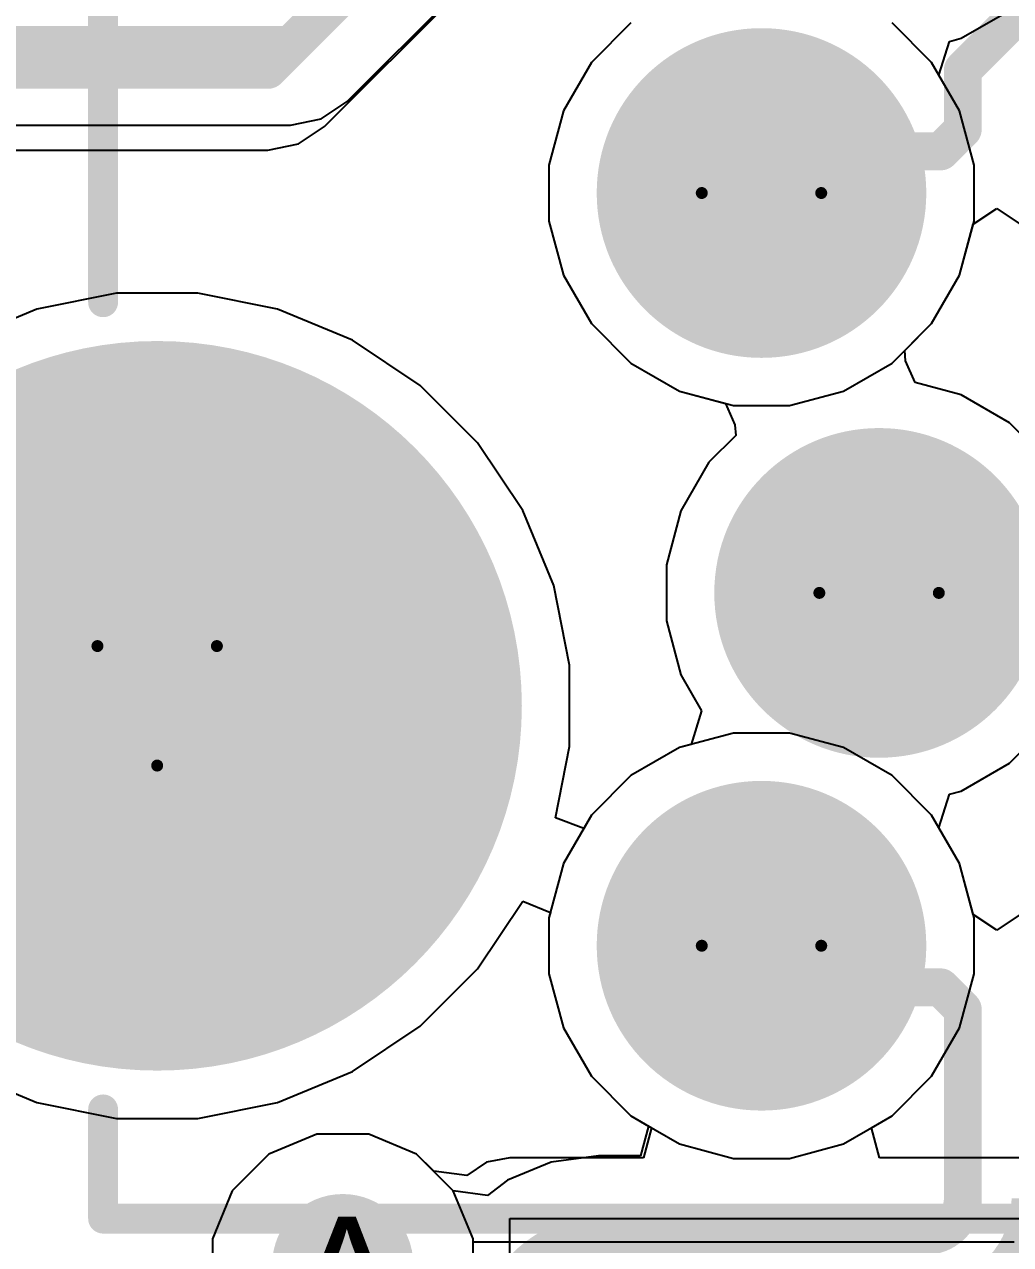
# Model space of a CAD drawing. Header units: inches. Extents: x 0 to 5271, y 0 to 5417.
# Drawn here: x 68.59 to 72.79, y 92.99 to 98.18 of the extents above; entities that cross this region are included whole.
import ezdxf

# ---------------------------------------------------------------- set-up
doc = ezdxf.new("R2010")
doc.units = ezdxf.units.IN
for name, color, linetype in [('Bottom Layer', 5, 'Continuous'), ('Bottom Solder', 6, 'Continuous'), ('Drill Drawing', 1, 'Continuous'), ('L2_GND1', 16, 'Continuous'), ('L3_SIG1', 76, 'Continuous'), ('L4_PWR', 90, 'Continuous'), ('L5_GND2', 156, 'Continuous'), ('L6_SIG2', 130, 'Continuous'), ('L7_GND3', 216, 'Continuous'), ('Multi-Layer', 9, 'Continuous'), ('Pad Holes', 156, 'Continuous'), ('Top Layer', 1, 'Continuous'), ('Top Overlay', 2, 'Continuous'), ('Top Solder', 216, 'Continuous'), ('Via Holes', 16, 'Continuous')]:
    doc.layers.add(name, color=color, linetype=linetype)
doc.styles.add('Arial', font='', dxfattribs={"height": 0.2})
doc.styles.add('Arial_Bold', font='', dxfattribs={"height": 0.2})
doc.styles.get('Arial').set_extended_font_data('Arial')
doc.styles.get('Arial_Bold').set_extended_font_data('Arial', bold=True)

# ---------------------------------------------------------------- blocks, each defined once
blk = doc.blocks.new('UEA1112C_8HS6_4F_528')
at = {"layer": 'Bottom Layer'}
h = blk.add_hatch(color=5, dxfattribs=at)
edge = h.paths.add_edge_path()
edge.add_arc((4, 3.35), 0.65, 0, 360)
h = blk.add_hatch(color=5, dxfattribs=at)
edge = h.paths.add_edge_path()
edge.add_arc((6.57, 2.33), 1.5, 0, 360)
h = blk.add_hatch(color=5, dxfattribs=at)
edge = h.paths.add_edge_path()
edge.add_arc((3.5, 1.85), 0.65, 0, 360)
h = blk.add_hatch(color=5, dxfattribs=at)
edge = h.paths.add_edge_path()
edge.add_arc((4, 0.15), 0.65, 0, 360)
at = {"layer": 'Bottom Solder'}
h = blk.add_hatch(color=6, dxfattribs=at)
edge = h.paths.add_edge_path()
edge.add_arc((4, 3.35), 0.7008, 0, 360)
h = blk.add_hatch(color=6, dxfattribs=at)
edge = h.paths.add_edge_path()
edge.add_arc((6.57, 2.33), 1.5508, 0, 360)
h = blk.add_hatch(color=6, dxfattribs=at)
edge = h.paths.add_edge_path()
edge.add_arc((3.5, 1.85), 0.7008, 0, 360)
h = blk.add_hatch(color=6, dxfattribs=at)
edge = h.paths.add_edge_path()
edge.add_arc((4, 0.15), 0.7008, 0, 360)
at = {"layer": 'L2_GND1'}
h = blk.add_hatch(color=16, dxfattribs=at)
edge = h.paths.add_edge_path()
edge.add_arc((4, 3.35), 0.65, 0, 360)
h = blk.add_hatch(color=16, dxfattribs=at)
edge = h.paths.add_edge_path()
edge.add_arc((6.57, 2.33), 1.5, 0, 360)
h = blk.add_hatch(color=16, dxfattribs=at)
edge = h.paths.add_edge_path()
edge.add_arc((3.5, 1.85), 0.65, 0, 360)
h = blk.add_hatch(color=16, dxfattribs=at)
edge = h.paths.add_edge_path()
edge.add_arc((4, 0.15), 0.65, 0, 360)
at = {"layer": 'L3_SIG1'}
h = blk.add_hatch(color=76, dxfattribs=at)
edge = h.paths.add_edge_path()
edge.add_arc((4, 3.35), 0.65, 0, 360)
h = blk.add_hatch(color=76, dxfattribs=at)
edge = h.paths.add_edge_path()
edge.add_arc((6.57, 2.33), 1.5, 0, 360)
h = blk.add_hatch(color=76, dxfattribs=at)
edge = h.paths.add_edge_path()
edge.add_arc((3.5, 1.85), 0.65, 0, 360)
h = blk.add_hatch(color=76, dxfattribs=at)
edge = h.paths.add_edge_path()
edge.add_arc((4, 0.15), 0.65, 0, 360)
at = {"layer": 'L4_PWR'}
h = blk.add_hatch(color=90, dxfattribs=at)
edge = h.paths.add_edge_path()
edge.add_arc((4, 3.35), 0.65, 0, 360)
h = blk.add_hatch(color=90, dxfattribs=at)
edge = h.paths.add_edge_path()
edge.add_arc((6.57, 2.33), 1.5, 0, 360)
h = blk.add_hatch(color=90, dxfattribs=at)
edge = h.paths.add_edge_path()
edge.add_arc((3.5, 1.85), 0.65, 0, 360)
h = blk.add_hatch(color=90, dxfattribs=at)
edge = h.paths.add_edge_path()
edge.add_arc((4, 0.15), 0.65, 0, 360)
at = {"layer": 'L5_GND2'}
h = blk.add_hatch(color=156, dxfattribs=at)
edge = h.paths.add_edge_path()
edge.add_arc((4, 3.35), 0.65, 0, 360)
h = blk.add_hatch(color=156, dxfattribs=at)
edge = h.paths.add_edge_path()
edge.add_arc((6.57, 2.33), 1.5, 0, 360)
h = blk.add_hatch(color=156, dxfattribs=at)
edge = h.paths.add_edge_path()
edge.add_arc((3.5, 1.85), 0.65, 0, 360)
h = blk.add_hatch(color=156, dxfattribs=at)
edge = h.paths.add_edge_path()
edge.add_arc((4, 0.15), 0.65, 0, 360)
at = {"layer": 'L6_SIG2'}
h = blk.add_hatch(color=130, dxfattribs=at)
edge = h.paths.add_edge_path()
edge.add_arc((4, 3.35), 0.65, 0, 360)
h = blk.add_hatch(color=130, dxfattribs=at)
edge = h.paths.add_edge_path()
edge.add_arc((6.57, 2.33), 1.5, 0, 360)
h = blk.add_hatch(color=130, dxfattribs=at)
edge = h.paths.add_edge_path()
edge.add_arc((3.5, 1.85), 0.65, 0, 360)
h = blk.add_hatch(color=130, dxfattribs=at)
edge = h.paths.add_edge_path()
edge.add_arc((4, 0.15), 0.65, 0, 360)
at = {"layer": 'L7_GND3'}
h = blk.add_hatch(color=216, dxfattribs=at)
edge = h.paths.add_edge_path()
edge.add_arc((4, 3.35), 0.65, 0, 360)
h = blk.add_hatch(color=216, dxfattribs=at)
edge = h.paths.add_edge_path()
edge.add_arc((6.57, 2.33), 1.5, 0, 360)
h = blk.add_hatch(color=216, dxfattribs=at)
edge = h.paths.add_edge_path()
edge.add_arc((3.5, 1.85), 0.65, 0, 360)
h = blk.add_hatch(color=216, dxfattribs=at)
edge = h.paths.add_edge_path()
edge.add_arc((4, 0.15), 0.65, 0, 360)
at = {"layer": 'Multi-Layer'}
h = blk.add_hatch(color=9, dxfattribs=at)
edge = h.paths.add_edge_path()
edge.add_arc((4, 3.35), 0.65, 0, 360)
h = blk.add_hatch(color=9, dxfattribs=at)
edge = h.paths.add_edge_path()
edge.add_arc((6.57, 2.33), 1.5, 0, 360)
h = blk.add_hatch(color=9, dxfattribs=at)
edge = h.paths.add_edge_path()
edge.add_arc((3.5, 1.85), 0.65, 0, 360)
h = blk.add_hatch(color=9, dxfattribs=at)
edge = h.paths.add_edge_path()
edge.add_arc((4, 0.15), 0.65, 0, 360)
at = {"layer": 'Pad Holes'}
h = blk.add_hatch(color=7, dxfattribs=at)
edge = h.paths.add_edge_path()
edge.add_arc((4, 3.35), 0.35, 0, 360)
h = blk.add_hatch(color=7, dxfattribs=at)
edge = h.paths.add_edge_path()
edge.add_arc((6.57, 2.33), 1.15, 0, 360)
h = blk.add_hatch(color=7, dxfattribs=at)
edge = h.paths.add_edge_path()
edge.add_arc((3.5, 1.85), 0.35, 0, 360)
h = blk.add_hatch(color=7, dxfattribs=at)
edge = h.paths.add_edge_path()
edge.add_arc((4, 0.15), 0.35, 0, 360)
at = {"layer": 'Top Layer'}
h = blk.add_hatch(color=1, dxfattribs=at)
edge = h.paths.add_edge_path()
edge.add_arc((4, 3.35), 0.65, 0, 360)
h = blk.add_hatch(color=1, dxfattribs=at)
edge = h.paths.add_edge_path()
edge.add_arc((6.57, 2.33), 1.5, 0, 360)
h = blk.add_hatch(color=1, dxfattribs=at)
edge = h.paths.add_edge_path()
edge.add_arc((3.5, 1.85), 0.65, 0, 360)
h = blk.add_hatch(color=1, dxfattribs=at)
edge = h.paths.add_edge_path()
edge.add_arc((4, 0.15), 0.65, 0, 360)
at = {"layer": 'Top Solder'}
h = blk.add_hatch(color=216, dxfattribs=at)
edge = h.paths.add_edge_path()
edge.add_arc((4, 3.35), 0.7008, 0, 360)
h = blk.add_hatch(color=216, dxfattribs=at)
edge = h.paths.add_edge_path()
edge.add_arc((6.57, 2.33), 1.5508, 0, 360)
h = blk.add_hatch(color=216, dxfattribs=at)
edge = h.paths.add_edge_path()
edge.add_arc((3.5, 1.85), 0.7008, 0, 360)
h = blk.add_hatch(color=216, dxfattribs=at)
edge = h.paths.add_edge_path()
edge.add_arc((4, 0.15), 0.7008, 0, 360)
at = {"layer": 'Top Overlay'}
for points in [[(6.8, 4.51, 0.127, 0.127, 0), (-6.8, 4.51, 0.127, 0.127, 0)], [(6.8, 4.51, 0.127, 0.127, 0), (6.8, 4.0458, 0.127, 0.127, 0)], [(6.8, 0.6143, 0.127, 0.127, 0), (6.8, -1.6342, 0.127, 0.127, 0)]]:
    blk.add_lwpolyline(points, format="xyseb", dxfattribs=at)
for points in [[(6.7682, 4.51, 0.0635, 0.0635, 1), (6.8317, 4.51, 0.0635, 0.0635, 1)], [(6.7682, 4.51, 0.0635, 0.0635, 1), (6.8317, 4.51, 0.0635, 0.0635, 1)], [(6.7682, 4.0458, 0.0635, 0.0635, 1), (6.8317, 4.0458, 0.0635, 0.0635, 1)], [(6.7682, 0.6143, 0.0635, 0.0635, 1), (6.8317, 0.6143, 0.0635, 0.0635, 1)]]:
    blk.add_lwpolyline(points, format="xyseb", close=True, dxfattribs=at)

msp = doc.modelspace()

# ---------------------------------------------------------------- hatches: boundary and pattern name
at = {"layer": 'Bottom Layer'}
h = msp.add_hatch(color=5, dxfattribs=at)
edge = h.paths.add_edge_path()
edge.add_arc((69.9453, 92.9095), 0.3, 0, 360)
at = {"layer": 'L2_GND1'}
h = msp.add_hatch(color=16, dxfattribs=at)
edge = h.paths.add_edge_path()
edge.add_arc((69.9453, 92.9095), 0.3, 0, 360)
at = {"layer": 'L3_SIG1'}
h = msp.add_hatch(color=76, dxfattribs=at)
edge = h.paths.add_edge_path()
edge.add_arc((69.9453, 92.9095), 0.3, 0, 360)
at = {"layer": 'L4_PWR'}
h = msp.add_hatch(color=90, dxfattribs=at)
edge = h.paths.add_edge_path()
edge.add_arc((69.9453, 92.9095), 0.3, 0, 360)
at = {"layer": 'L5_GND2'}
h = msp.add_hatch(color=156, dxfattribs=at)
edge = h.paths.add_edge_path()
edge.add_arc((69.9453, 92.9095), 0.3, 0, 360)
at = {"layer": 'L6_SIG2'}
h = msp.add_hatch(color=130, dxfattribs=at)
edge = h.paths.add_edge_path()
edge.add_arc((69.9453, 92.9095), 0.3, 0, 360)
at = {"layer": 'L7_GND3'}
h = msp.add_hatch(color=216, dxfattribs=at)
edge = h.paths.add_edge_path()
edge.add_arc((69.9453, 92.9095), 0.3, 0, 360)
at = {"layer": 'Top Layer'}
h = msp.add_hatch(color=1, dxfattribs=at)
edge = h.paths.add_edge_path()
edge.add_arc((69.9453, 92.9095), 0.3, 0, 360)
at = {"layer": 'Via Holes'}
h = msp.add_hatch(color=7, dxfattribs=at)
edge = h.paths.add_edge_path()
edge.add_arc((69.9453, 92.9095), 0.15, 0, 360)

# ---------------------------------------------------------------- linework, layer by layer
at = {"layer": 'Bottom Layer'}
for p, q in [((69.8679, 97.7473), (71.8691, 99.7486)), ((71.171, 98.1884), (71.0027, 98.0201)), ((71.0027, 98.0201), (70.8836, 97.814)), ((70.8836, 97.814), (70.822, 97.5841)), ((69.7573, 97.6734), (69.8679, 97.7473)), ((65.2761, 97.6475), (69.6268, 97.6475)), ((69.6268, 97.6475), (69.7573, 97.6734)), ((69.6268, 97.6475), (69.6268, 97.6475)), ((70.822, 97.5841), (70.822, 97.346)), ((72.6263, 97.3321), (72.7261, 97.3988)), ((72.7261, 97.3988), (72.8257, 97.3322)), ((70.822, 97.346), (70.8836, 97.1161)), ((72.5684, 97.1161), (72.6263, 97.3321)), ((70.8836, 97.1161), (71.0027, 96.91)), ((72.4494, 96.91), (72.5684, 97.1161)), ((68.9833, 97.039), (68.6444, 96.9716)), ((69.3288, 97.039), (68.9833, 97.039)), ((69.6676, 96.9716), (69.3288, 97.039)), ((68.6444, 96.9716), (68.3252, 96.8394)), ((69.9868, 96.8394), (69.6676, 96.9716)), ((71.0027, 96.91), (71.171, 96.7417)), ((72.2811, 96.7417), (72.4494, 96.91)), ((70.2741, 96.6474), (69.9868, 96.8394)), ((71.171, 96.7417), (71.3771, 96.6226)), ((72.075, 96.6226), (72.2811, 96.7417)), ((70.5184, 96.4031), (70.2741, 96.6474)), ((71.3771, 96.6226), (71.607, 96.561)), ((71.8451, 96.561), (72.075, 96.6226)), ((71.607, 96.561), (71.8451, 96.561)), ((70.7104, 96.1158), (70.5184, 96.4031)), ((70.8426, 95.7966), (70.7104, 96.1158)), ((70.91, 95.4578), (70.8426, 95.7966)), ((70.91, 95.1123), (70.91, 95.4578)), ((71.607, 95.169), (71.3771, 95.1074)), ((71.8451, 95.169), (71.607, 95.169)), ((72.075, 95.1074), (71.8451, 95.169)), ((70.8497, 94.8093), (70.91, 95.1123)), ((71.3771, 95.1074), (71.171, 94.9884)), ((72.2811, 94.9884), (72.075, 95.1074)), ((71.171, 94.9884), (71.0027, 94.8201)), ((72.4494, 94.8201), (72.2811, 94.9884)), ((70.9702, 94.7639), (70.8497, 94.8093)), ((71.0027, 94.8201), (70.9702, 94.7639)), ((72.5684, 94.614), (72.4494, 94.8201)), ((72.6263, 94.3979), (72.5684, 94.614)), ((70.5184, 94.1669), (70.7104, 94.4542)), ((70.7104, 94.4542), (70.828, 94.4062)), ((70.828, 94.4062), (70.822, 94.3841)), ((70.822, 94.3841), (70.822, 94.146)), ((72.7261, 94.3313), (72.6263, 94.3979)), ((72.8257, 94.3979), (72.7261, 94.3313)), ((70.2741, 93.9226), (70.5184, 94.1669)), ((70.822, 94.146), (70.8836, 93.9161)), ((69.9868, 93.7306), (70.2741, 93.9226)), ((70.8836, 93.9161), (71.0027, 93.71)), ((68.3252, 93.7306), (68.6444, 93.5984)), ((69.6676, 93.5984), (69.9868, 93.7306)), ((71.0027, 93.71), (71.171, 93.5417)), ((68.6444, 93.5984), (68.9833, 93.531)), ((69.3288, 93.531), (69.6676, 93.5984)), ((68.9833, 93.531), (69.3288, 93.531)), ((71.171, 93.5417), (71.2454, 93.4987)), ((71.2454, 93.4987), (71.2114, 93.3717)), ((69.8351, 93.4635), (69.6315, 93.3791)), ((70.0555, 93.4635), (69.8351, 93.4635)), ((70.2591, 93.3791), (70.0555, 93.4635)), ((69.6315, 93.3791), (69.4756, 93.2233)), ((70.415, 93.2233), (70.2591, 93.3791)), ((71.0322, 93.3718), (70.8322, 93.3454)), ((71.0322, 93.3717), (71.0322, 93.3718)), ((71.2114, 93.3717), (71.0322, 93.3717)), ((70.8322, 93.3454), (70.6459, 93.2682)), ((70.6459, 93.2682), (70.5608, 93.203)), ((69.4756, 93.2233), (69.3913, 93.0197)), ((70.5608, 93.203), (70.415, 93.2233)), ((69.3913, 93.0197), (69.3913, 92.7993))]:
    msp.add_line(p, q, dxfattribs=at)
for points in [[(69.6268, 97.9884, 0.1608, 0.1608, 0), (71.628, 99.9896, 0.1608, 0.1608, 0)], [(72.5822, 97.9885, 0.1608, 0.1608, 0), (73.1821, 98.5884, 0.1608, 0.1608, 0)], [(65.1349, 97.9884, 0.1608, 0.1608, 0), (69.6268, 97.9884, 0.1608, 0.1608, 0)], [(72.5822, 97.7361, 0.1608, 0.1608, 0), (72.5822, 97.9885, 0.1608, 0.1608, 0)], [(72.488, 97.6419, 0.1608, 0.1608, 0), (72.5822, 97.7361, 0.1608, 0.1608, 0)], [(71.726, 97.465, 0.1608, 0.1608, 0), (71.9029, 97.6419, 0.1608, 0.1608, 0)], [(71.9029, 97.6419, 0.1608, 0.1608, 0), (72.488, 97.6419, 0.1608, 0.1608, 0)], [(71.726, 94.265, 0.1608, 0.1608, 0), (71.9029, 94.0882, 0.1608, 0.1608, 0)], [(71.9029, 94.0882, 0.1608, 0.1608, 0), (72.488, 94.0882, 0.1608, 0.1608, 0)], [(72.488, 94.0882, 0.1608, 0.1608, 0), (72.5822, 93.994, 0.1608, 0.1608, 0)], [(72.5822, 93.9914, 0.1608, 0.1608, 0), (72.5822, 93.994, 0.1608, 0.1608, 0)], [(72.5822, 93.1915, 0.1608, 0.1608, 0), (72.5822, 93.9914, 0.1608, 0.1608, 0)], [(72.5822, 93.1915, 0.1608, 0.1608, -0.414214), (72.4214, 93.0308, 0.1608, 0.1608, 0)], [(72.87, 93.1915, 0.1608, 0.1608, -0.414214), (72.4214, 92.743, 0.1608, 0.1608, 0)], [(70.6005, 92.5991, 0.1608, 0.1608, -0.414214), (71.0322, 93.0308, 0.1608, 0.1608, 0)], [(71.0322, 93.0308, 0.1608, 0.1608, 0), (72.4214, 93.0308, 0.1608, 0.1608, 0)]]:
    msp.add_lwpolyline(points, format="xyseb", dxfattribs=at)
for points in [[(69.5866, 97.9884, 0.0804, 0.0804, 1), (69.667, 97.9884, 0.0804, 0.0804, 1)], [(69.5866, 97.9884, 0.0804, 0.0804, 1), (69.667, 97.9884, 0.0804, 0.0804, 1)], [(72.542, 97.9885, 0.0804, 0.0804, 1), (72.6224, 97.9885, 0.0804, 0.0804, 1)], [(72.542, 97.9885, 0.0804, 0.0804, 1), (72.6224, 97.9885, 0.0804, 0.0804, 1)], [(72.542, 97.7361, 0.0804, 0.0804, 1), (72.6224, 97.7361, 0.0804, 0.0804, 1)], [(72.542, 97.7361, 0.0804, 0.0804, 1), (72.6224, 97.7361, 0.0804, 0.0804, 1)], [(71.8627, 97.6419, 0.0804, 0.0804, 1), (71.9431, 97.6419, 0.0804, 0.0804, 1)], [(71.8627, 97.6419, 0.0804, 0.0804, 1), (71.9431, 97.6419, 0.0804, 0.0804, 1)], [(72.4478, 97.6419, 0.0804, 0.0804, 1), (72.5282, 97.6419, 0.0804, 0.0804, 1)], [(72.4478, 97.6419, 0.0804, 0.0804, 1), (72.5282, 97.6419, 0.0804, 0.0804, 1)], [(71.6858, 97.465, 0.0804, 0.0804, 1), (71.7662, 97.465, 0.0804, 0.0804, 1)], [(71.6858, 94.265, 0.0804, 0.0804, 1), (71.7662, 94.265, 0.0804, 0.0804, 1)], [(71.8627, 94.0882, 0.0804, 0.0804, 1), (71.9431, 94.0882, 0.0804, 0.0804, 1)], [(71.8627, 94.0882, 0.0804, 0.0804, 1), (71.9431, 94.0882, 0.0804, 0.0804, 1)], [(72.4478, 94.0882, 0.0804, 0.0804, 1), (72.5282, 94.0882, 0.0804, 0.0804, 1)], [(72.4478, 94.0882, 0.0804, 0.0804, 1), (72.5282, 94.0882, 0.0804, 0.0804, 1)], [(72.542, 93.994, 0.0804, 0.0804, 1), (72.6224, 93.994, 0.0804, 0.0804, 1)], [(72.542, 93.994, 0.0804, 0.0804, 1), (72.6224, 93.994, 0.0804, 0.0804, 1)], [(72.542, 93.9914, 0.0804, 0.0804, 1), (72.6224, 93.9914, 0.0804, 0.0804, 1)], [(72.542, 93.9914, 0.0804, 0.0804, 1), (72.6224, 93.9914, 0.0804, 0.0804, 1)], [(72.542, 93.1915, 0.0804, 0.0804, 1), (72.6224, 93.1915, 0.0804, 0.0804, 1)], [(72.542, 93.1915, 0.0804, 0.0804, 1), (72.6224, 93.1915, 0.0804, 0.0804, 1)], [(70.992, 93.0308, 0.0804, 0.0804, 1), (71.0724, 93.0308, 0.0804, 0.0804, 1)], [(70.992, 93.0308, 0.0804, 0.0804, 1), (71.0724, 93.0308, 0.0804, 0.0804, 1)], [(72.3812, 93.0308, 0.0804, 0.0804, 1), (72.4616, 93.0308, 0.0804, 0.0804, 1)], [(72.3812, 93.0308, 0.0804, 0.0804, 1), (72.4616, 93.0308, 0.0804, 0.0804, 1)]]:
    msp.add_lwpolyline(points, format="xyseb", close=True, dxfattribs=at)
at = {"layer": 'Drill Drawing'}
for points in [[(71.98, 97.465, 0.0508, 0.0508, 1), (71.472, 97.465, 0.0508, 0.0508, 1)], [(71.4593, 97.465, 0.0254, 0.0254, 1), (71.4847, 97.465, 0.0254, 0.0254, 1)], [(71.9673, 97.465, 0.0254, 0.0254, 1), (71.9927, 97.465, 0.0254, 0.0254, 1)], [(72.48, 95.765, 0.0508, 0.0508, 1), (71.972, 95.765, 0.0508, 0.0508, 1)], [(71.9593, 95.765, 0.0254, 0.0254, 1), (71.9847, 95.765, 0.0254, 0.0254, 1)], [(72.4673, 95.765, 0.0254, 0.0254, 1), (72.4927, 95.765, 0.0254, 0.0254, 1)], [(68.8893, 95.539, 0.0254, 0.0254, 1), (68.9147, 95.539, 0.0254, 0.0254, 1)], [(68.8893, 95.539, 0.0254, 0.0254, 1), (68.9147, 95.539, 0.0254, 0.0254, 1)], [(69.3973, 95.539, 0.0254, 0.0254, 1), (69.4227, 95.539, 0.0254, 0.0254, 1)], [(69.3973, 95.539, 0.0254, 0.0254, 1), (69.4227, 95.539, 0.0254, 0.0254, 1)], [(69.1433, 95.031, 0.0254, 0.0254, 1), (69.1687, 95.031, 0.0254, 0.0254, 1)], [(69.1433, 95.031, 0.0254, 0.0254, 1), (69.1687, 95.031, 0.0254, 0.0254, 1)], [(71.98, 94.265, 0.0508, 0.0508, 1), (71.472, 94.265, 0.0508, 0.0508, 1)], [(71.4593, 94.265, 0.0254, 0.0254, 1), (71.4847, 94.265, 0.0254, 0.0254, 1)], [(71.9673, 94.265, 0.0254, 0.0254, 1), (71.9927, 94.265, 0.0254, 0.0254, 1)]]:
    msp.add_lwpolyline(points, format="xyseb", close=True, dxfattribs=at)
for points in [[(68.902, 95.539, 0.0508, 0.0508, 0), (69.41, 95.539, 0.0508, 0.0508, 0)], [(68.902, 95.539, 0.0508, 0.0508, 0), (69.156, 95.031, 0.0508, 0.0508, 0)], [(69.156, 95.031, 0.0508, 0.0508, 0), (69.41, 95.539, 0.0508, 0.0508, 0)]]:
    msp.add_lwpolyline(points, format="xyseb", dxfattribs=at)
at = {"layer": 'L2_GND1'}
for p, q in [((72.5749, 98.1226), (72.7811, 98.2416)), ((71.171, 98.1884), (71.0027, 98.0201)), ((72.4807, 97.9659), (72.5257, 98.1094)), ((72.5257, 98.1094), (72.5749, 98.1226)), ((71.0027, 98.0201), (70.8836, 97.814)), ((72.5684, 97.814), (72.4807, 97.9659)), ((70.8836, 97.814), (70.822, 97.5841)), ((72.63, 97.5841), (72.5684, 97.814)), ((70.822, 97.5841), (70.822, 97.346)), ((72.63, 97.346), (72.63, 97.5841)), ((70.822, 97.346), (70.8836, 97.1161)), ((72.5684, 97.1161), (72.63, 97.346)), ((70.8836, 97.1161), (71.0027, 96.91)), ((72.4494, 96.91), (72.5684, 97.1161)), ((71.0027, 96.91), (71.171, 96.7417)), ((72.3355, 96.796), (72.4494, 96.91)), ((72.3389, 96.751), (72.3355, 96.796)), ((72.379, 96.6599), (72.3389, 96.751)), ((71.171, 96.7417), (71.3771, 96.6226)), ((72.5749, 96.6074), (72.379, 96.6599)), ((71.3771, 96.6226), (71.5731, 96.5701)), ((72.7811, 96.4884), (72.5749, 96.6074)), ((71.5731, 96.5701), (71.6132, 96.4791)), ((72.9494, 96.3201), (72.7811, 96.4884)), ((71.6166, 96.434), (71.5026, 96.3201)), ((71.6132, 96.4791), (71.6166, 96.434)), ((71.5026, 96.3201), (71.3836, 96.1139)), ((71.3836, 96.1139), (71.322, 95.884)), ((71.322, 95.884), (71.322, 95.646)), ((71.322, 95.646), (71.3836, 95.4161)), ((71.3836, 95.4161), (71.4713, 95.2642)), ((71.4713, 95.2642), (71.4263, 95.1206)), ((72.7811, 95.0416), (72.9494, 95.2099)), ((71.3771, 95.1074), (71.171, 94.9884)), ((71.4263, 95.1206), (71.3771, 95.1074)), ((72.5749, 94.9226), (72.7811, 95.0416)), ((71.171, 94.9884), (71.0027, 94.8201)), ((72.4807, 94.7659), (72.5257, 94.9094)), ((72.5257, 94.9094), (72.5749, 94.9226)), ((71.0027, 94.8201), (70.8836, 94.614)), ((72.5684, 94.614), (72.4807, 94.7659)), ((70.8836, 94.614), (70.822, 94.3841)), ((72.63, 94.3841), (72.5684, 94.614)), ((70.822, 94.3841), (70.822, 94.146)), ((72.63, 94.146), (72.63, 94.3841)), ((70.822, 94.146), (70.8836, 93.9161)), ((72.5684, 93.9161), (72.63, 94.146)), ((70.8836, 93.9161), (71.0027, 93.71)), ((72.4494, 93.71), (72.5684, 93.9161)), ((71.0027, 93.71), (71.171, 93.5417)), ((72.2811, 93.5417), (72.4494, 93.71)), ((71.171, 93.5417), (71.3771, 93.4227)), ((72.075, 93.4227), (72.2811, 93.5417)), ((69.8351, 93.4635), (69.6315, 93.3791)), ((70.0555, 93.4635), (69.8351, 93.4635)), ((70.2591, 93.3791), (70.0555, 93.4635)), ((69.6315, 93.3791), (69.4756, 93.2233)), ((70.415, 93.2233), (70.2591, 93.3791)), ((71.3771, 93.4227), (71.607, 93.361)), ((71.8451, 93.361), (72.075, 93.4227)), ((71.607, 93.361), (71.8451, 93.361)), ((69.4756, 93.2233), (69.3913, 93.0197)), ((70.4993, 93.0197), (70.415, 93.2233)), ((69.3913, 93.0197), (69.3913, 92.7993)), ((70.4993, 92.7993), (70.4993, 93.0197))]:
    msp.add_line(p, q, dxfattribs=at)
at = {"layer": 'L3_SIG1'}
for p, q in [((71.171, 98.1884), (71.0027, 98.0201)), ((72.4494, 98.0201), (72.2811, 98.1884)), ((71.0027, 98.0201), (70.8836, 97.814)), ((72.5684, 97.814), (72.4494, 98.0201)), ((70.8836, 97.814), (70.822, 97.5841)), ((72.63, 97.5841), (72.5684, 97.814)), ((70.822, 97.5841), (70.822, 97.346)), ((72.63, 97.346), (72.63, 97.5841)), ((70.822, 97.346), (70.8836, 97.1161)), ((72.5684, 97.1161), (72.63, 97.346)), ((70.8836, 97.1161), (71.0027, 96.91)), ((72.4494, 96.91), (72.5684, 97.1161)), ((68.9833, 97.039), (68.6444, 96.9716)), ((69.3288, 97.039), (68.9833, 97.039)), ((69.6676, 96.9716), (69.3288, 97.039)), ((68.6444, 96.9716), (68.3252, 96.8394)), ((69.9868, 96.8394), (69.6676, 96.9716)), ((71.0027, 96.91), (71.171, 96.7417)), ((72.2811, 96.7417), (72.4494, 96.91)), ((70.2741, 96.6474), (69.9868, 96.8394)), ((71.171, 96.7417), (71.3771, 96.6226)), ((72.075, 96.6226), (72.2811, 96.7417)), ((70.5184, 96.4031), (70.2741, 96.6474)), ((71.3771, 96.6226), (71.607, 96.561)), ((71.8451, 96.561), (72.075, 96.6226)), ((71.607, 96.561), (71.8451, 96.561)), ((70.7104, 96.1158), (70.5184, 96.4031)), ((70.8426, 95.7966), (70.7104, 96.1158)), ((70.91, 95.4578), (70.8426, 95.7966)), ((70.91, 95.1123), (70.91, 95.4578)), ((71.607, 95.169), (71.3771, 95.1074)), ((71.8451, 95.169), (71.607, 95.169)), ((72.075, 95.1074), (71.8451, 95.169)), ((70.8497, 94.8093), (70.91, 95.1123)), ((71.3771, 95.1074), (71.171, 94.9884)), ((72.2811, 94.9884), (72.075, 95.1074)), ((71.171, 94.9884), (71.0027, 94.8201)), ((72.4494, 94.8201), (72.2811, 94.9884)), ((70.9702, 94.7639), (70.8497, 94.8093)), ((71.0027, 94.8201), (70.9702, 94.7639)), ((72.5684, 94.614), (72.4494, 94.8201)), ((72.63, 94.3841), (72.5684, 94.614)), ((70.5184, 94.1669), (70.7104, 94.4542)), ((70.7104, 94.4542), (70.828, 94.4062)), ((70.828, 94.4062), (70.822, 94.3841)), ((70.822, 94.3841), (70.822, 94.146)), ((72.63, 94.146), (72.63, 94.3841)), ((70.2741, 93.9226), (70.5184, 94.1669)), ((70.822, 94.146), (70.8836, 93.9161)), ((72.5684, 93.9161), (72.63, 94.146)), ((69.9868, 93.7306), (70.2741, 93.9226)), ((70.8836, 93.9161), (71.0027, 93.71)), ((72.4494, 93.71), (72.5684, 93.9161)), ((68.3252, 93.7306), (68.6444, 93.5984)), ((69.6676, 93.5984), (69.9868, 93.7306)), ((71.0027, 93.71), (71.171, 93.5417)), ((72.2811, 93.5417), (72.4494, 93.71)), ((68.6444, 93.5984), (68.9833, 93.531)), ((69.3288, 93.531), (69.6676, 93.5984)), ((68.9833, 93.531), (69.3288, 93.531)), ((71.171, 93.5417), (71.2587, 93.491)), ((72.1934, 93.491), (72.2811, 93.5417)), ((71.2587, 93.491), (71.2247, 93.364)), ((72.2274, 93.364), (72.1934, 93.491)), ((69.8351, 93.4635), (69.6315, 93.3791)), ((70.0555, 93.4635), (69.8351, 93.4635)), ((70.2591, 93.3791), (70.0555, 93.4635)), ((69.6315, 93.3791), (69.4756, 93.2233)), ((70.3321, 93.3061), (70.2591, 93.3791)), ((70.5569, 93.3443), (70.4729, 93.2881)), ((70.656, 93.364), (70.5569, 93.3443)), ((71.2247, 93.364), (70.656, 93.364)), ((73.2247, 93.364), (72.2274, 93.364)), ((70.4729, 93.2881), (70.3321, 93.3061)), ((69.4756, 93.2233), (69.3913, 93.0197)), ((70.656, 88.6714), (70.656, 93.105)), ((70.656, 93.105), (77.376, 93.105)), ((69.3913, 93.0197), (69.3913, 92.9698))]:
    msp.add_line(p, q, dxfattribs=at)
at = {"layer": 'L4_PWR'}
for p, q in [((72.5749, 98.1226), (72.7811, 98.2416)), ((71.171, 98.1884), (71.0027, 98.0201)), ((72.4807, 97.9659), (72.5257, 98.1094)), ((72.5257, 98.1094), (72.5749, 98.1226)), ((71.0027, 98.0201), (70.8836, 97.814)), ((72.5684, 97.814), (72.4807, 97.9659)), ((70.8836, 97.814), (70.822, 97.5841)), ((72.63, 97.5841), (72.5684, 97.814)), ((70.822, 97.5841), (70.822, 97.346)), ((72.63, 97.346), (72.63, 97.5841)), ((70.822, 97.346), (70.8836, 97.1161)), ((72.5684, 97.1161), (72.63, 97.346)), ((70.8836, 97.1161), (71.0027, 96.91)), ((72.4494, 96.91), (72.5684, 97.1161)), ((68.9833, 97.039), (68.6444, 96.9716)), ((69.3288, 97.039), (68.9833, 97.039)), ((69.6676, 96.9716), (69.3288, 97.039)), ((68.6444, 96.9716), (68.3252, 96.8394)), ((69.9868, 96.8394), (69.6676, 96.9716)), ((71.0027, 96.91), (71.171, 96.7417)), ((72.3355, 96.796), (72.4494, 96.91)), ((70.2741, 96.6474), (69.9868, 96.8394)), ((72.3389, 96.751), (72.3355, 96.796)), ((72.379, 96.6599), (72.3389, 96.751)), ((71.171, 96.7417), (71.3771, 96.6226)), ((70.5184, 96.4031), (70.2741, 96.6474)), ((72.5749, 96.6074), (72.379, 96.6599)), ((71.3771, 96.6226), (71.5731, 96.5701)), ((72.7811, 96.4884), (72.5749, 96.6074)), ((71.5731, 96.5701), (71.6132, 96.4791)), ((72.9494, 96.3201), (72.7811, 96.4884)), ((71.6166, 96.434), (71.5026, 96.3201)), ((71.6132, 96.4791), (71.6166, 96.434)), ((70.7104, 96.1158), (70.5184, 96.4031)), ((71.5026, 96.3201), (71.3836, 96.1139)), ((70.8426, 95.7966), (70.7104, 96.1158)), ((71.3836, 96.1139), (71.322, 95.884)), ((71.322, 95.884), (71.322, 95.646)), ((70.91, 95.4578), (70.8426, 95.7966)), ((71.322, 95.646), (71.3836, 95.4161)), ((70.91, 95.1123), (70.91, 95.4578)), ((71.3836, 95.4161), (71.4713, 95.2642)), ((71.4713, 95.2642), (71.4263, 95.1206)), ((72.7811, 95.0416), (72.9494, 95.2099)), ((70.8497, 94.8093), (70.91, 95.1123)), ((71.3771, 95.1074), (71.171, 94.9884)), ((71.4263, 95.1206), (71.3771, 95.1074)), ((72.5749, 94.9226), (72.7811, 95.0416)), ((71.171, 94.9884), (71.0027, 94.8201)), ((72.4807, 94.7659), (72.5257, 94.9094)), ((72.5257, 94.9094), (72.5749, 94.9226)), ((70.9702, 94.7639), (70.8497, 94.8093)), ((71.0027, 94.8201), (70.9702, 94.7639)), ((72.5684, 94.614), (72.4807, 94.7659)), ((72.63, 94.3841), (72.5684, 94.614)), ((70.5184, 94.1669), (70.7104, 94.4542)), ((70.7104, 94.4542), (70.828, 94.4062)), ((70.828, 94.4062), (70.822, 94.3841)), ((70.822, 94.3841), (70.822, 94.146)), ((72.63, 94.146), (72.63, 94.3841)), ((70.2741, 93.9226), (70.5184, 94.1669)), ((70.822, 94.146), (70.8836, 93.9161)), ((72.5684, 93.9161), (72.63, 94.146)), ((69.9868, 93.7306), (70.2741, 93.9226)), ((70.8836, 93.9161), (71.0027, 93.71)), ((72.4494, 93.71), (72.5684, 93.9161)), ((68.3252, 93.7306), (68.6444, 93.5984)), ((69.6676, 93.5984), (69.9868, 93.7306)), ((71.0027, 93.71), (71.171, 93.5417)), ((72.2811, 93.5417), (72.4494, 93.71)), ((68.6444, 93.5984), (68.9833, 93.531)), ((69.3288, 93.531), (69.6676, 93.5984)), ((68.9833, 93.531), (69.3288, 93.531)), ((71.171, 93.5417), (71.3771, 93.4227)), ((72.075, 93.4227), (72.2811, 93.5417)), ((69.8351, 93.4635), (69.6315, 93.3791)), ((70.0555, 93.4635), (69.8351, 93.4635)), ((70.2591, 93.3791), (70.0555, 93.4635)), ((69.6315, 93.3791), (69.4756, 93.2233)), ((70.415, 93.2233), (70.2591, 93.3791)), ((71.3771, 93.4227), (71.607, 93.361)), ((71.8451, 93.361), (72.075, 93.4227)), ((71.607, 93.361), (71.8451, 93.361)), ((69.4756, 93.2233), (69.3913, 93.0197)), ((70.4993, 93.0197), (70.415, 93.2233)), ((69.3913, 93.0197), (69.3913, 92.7993)), ((70.4993, 92.7993), (70.4993, 93.0197))]:
    msp.add_line(p, q, dxfattribs=at)
at = {"layer": 'L5_GND2'}
for p, q in [((71.171, 98.1884), (71.0027, 98.0201)), ((72.4494, 98.0201), (72.2811, 98.1884)), ((71.0027, 98.0201), (70.8836, 97.814)), ((72.5684, 97.814), (72.4494, 98.0201)), ((70.8836, 97.814), (70.822, 97.5841)), ((72.63, 97.5841), (72.5684, 97.814)), ((70.822, 97.5841), (70.822, 97.346)), ((72.63, 97.346), (72.63, 97.5841)), ((70.822, 97.346), (70.8836, 97.1161)), ((72.5684, 97.1161), (72.63, 97.346)), ((70.8836, 97.1161), (71.0027, 96.91)), ((72.4494, 96.91), (72.5684, 97.1161)), ((68.9833, 97.039), (68.6444, 96.9716)), ((69.3288, 97.039), (68.9833, 97.039)), ((69.6676, 96.9716), (69.3288, 97.039)), ((68.6444, 96.9716), (68.3252, 96.8394)), ((69.9868, 96.8394), (69.6676, 96.9716)), ((71.0027, 96.91), (71.171, 96.7417)), ((72.2811, 96.7417), (72.4494, 96.91)), ((70.2741, 96.6474), (69.9868, 96.8394)), ((71.171, 96.7417), (71.3771, 96.6226)), ((72.075, 96.6226), (72.2811, 96.7417)), ((70.5184, 96.4031), (70.2741, 96.6474)), ((71.3771, 96.6226), (71.607, 96.561)), ((71.8451, 96.561), (72.075, 96.6226)), ((71.607, 96.561), (71.8451, 96.561)), ((70.7104, 96.1158), (70.5184, 96.4031)), ((70.8426, 95.7966), (70.7104, 96.1158)), ((70.91, 95.4578), (70.8426, 95.7966)), ((70.91, 95.1123), (70.91, 95.4578)), ((71.607, 95.169), (71.3771, 95.1074)), ((71.8451, 95.169), (71.607, 95.169)), ((72.075, 95.1074), (71.8451, 95.169)), ((70.8497, 94.8093), (70.91, 95.1123)), ((71.3771, 95.1074), (71.171, 94.9884)), ((72.2811, 94.9884), (72.075, 95.1074)), ((71.171, 94.9884), (71.0027, 94.8201)), ((72.4494, 94.8201), (72.2811, 94.9884)), ((70.9702, 94.7639), (70.8497, 94.8093)), ((71.0027, 94.8201), (70.9702, 94.7639)), ((72.5684, 94.614), (72.4494, 94.8201)), ((72.63, 94.3841), (72.5684, 94.614)), ((70.5184, 94.1669), (70.7104, 94.4542)), ((70.7104, 94.4542), (70.828, 94.4062)), ((70.828, 94.4062), (70.822, 94.3841)), ((70.822, 94.3841), (70.822, 94.146)), ((72.63, 94.146), (72.63, 94.3841)), ((70.2741, 93.9226), (70.5184, 94.1669)), ((70.822, 94.146), (70.8836, 93.9161)), ((72.5684, 93.9161), (72.63, 94.146)), ((69.9868, 93.7306), (70.2741, 93.9226)), ((70.8836, 93.9161), (71.0027, 93.71)), ((72.4494, 93.71), (72.5684, 93.9161)), ((68.3252, 93.7306), (68.6444, 93.5984)), ((69.6676, 93.5984), (69.9868, 93.7306)), ((71.0027, 93.71), (71.171, 93.5417)), ((72.2811, 93.5417), (72.4494, 93.71)), ((68.6444, 93.5984), (68.9833, 93.531)), ((69.3288, 93.531), (69.6676, 93.5984)), ((68.9833, 93.531), (69.3288, 93.531)), ((71.171, 93.5417), (71.3771, 93.4227)), ((72.075, 93.4227), (72.2811, 93.5417)), ((69.8351, 93.4635), (69.6315, 93.3791)), ((70.0555, 93.4635), (69.8351, 93.4635)), ((70.2591, 93.3791), (70.0555, 93.4635)), ((69.6315, 93.3791), (69.4756, 93.2233)), ((70.415, 93.2233), (70.2591, 93.3791)), ((71.3771, 93.4227), (71.607, 93.361)), ((71.8451, 93.361), (72.075, 93.4227)), ((71.607, 93.361), (71.8451, 93.361)), ((69.4756, 93.2233), (69.3913, 93.0197)), ((70.4993, 93.0197), (70.415, 93.2233)), ((69.3913, 93.0197), (69.3913, 92.7993)), ((70.4993, 92.7993), (70.4993, 93.0197))]:
    msp.add_line(p, q, dxfattribs=at)
at = {"layer": 'L6_SIG2'}
for p, q in [((71.171, 98.1884), (71.0027, 98.0201)), ((72.4494, 98.0201), (72.2811, 98.1884)), ((71.0027, 98.0201), (70.8836, 97.814)), ((72.5684, 97.814), (72.4494, 98.0201)), ((70.8836, 97.814), (70.822, 97.5841)), ((72.63, 97.5841), (72.5684, 97.814)), ((70.822, 97.5841), (70.822, 97.346)), ((72.63, 97.346), (72.63, 97.5841)), ((70.822, 97.346), (70.8836, 97.1161)), ((72.5684, 97.1161), (72.63, 97.346)), ((70.8836, 97.1161), (71.0027, 96.91)), ((72.4494, 96.91), (72.5684, 97.1161)), ((68.9833, 97.039), (68.6444, 96.9716)), ((69.3288, 97.039), (68.9833, 97.039)), ((69.6676, 96.9716), (69.3288, 97.039)), ((68.6444, 96.9716), (68.3252, 96.8394)), ((69.9868, 96.8394), (69.6676, 96.9716)), ((71.0027, 96.91), (71.171, 96.7417)), ((72.2811, 96.7417), (72.4494, 96.91)), ((70.2741, 96.6474), (69.9868, 96.8394)), ((71.171, 96.7417), (71.3771, 96.6226)), ((72.075, 96.6226), (72.2811, 96.7417)), ((70.5184, 96.4031), (70.2741, 96.6474)), ((71.3771, 96.6226), (71.607, 96.561)), ((71.8451, 96.561), (72.075, 96.6226)), ((71.607, 96.561), (71.8451, 96.561)), ((70.7104, 96.1158), (70.5184, 96.4031)), ((70.8426, 95.7966), (70.7104, 96.1158)), ((70.91, 95.4578), (70.8426, 95.7966)), ((70.91, 95.1123), (70.91, 95.4578)), ((71.607, 95.169), (71.3771, 95.1074)), ((71.8451, 95.169), (71.607, 95.169)), ((72.075, 95.1074), (71.8451, 95.169)), ((70.8497, 94.8093), (70.91, 95.1123)), ((71.3771, 95.1074), (71.171, 94.9884)), ((72.2811, 94.9884), (72.075, 95.1074)), ((71.171, 94.9884), (71.0027, 94.8201)), ((72.4494, 94.8201), (72.2811, 94.9884)), ((70.9702, 94.7639), (70.8497, 94.8093)), ((71.0027, 94.8201), (70.9702, 94.7639)), ((72.5684, 94.614), (72.4494, 94.8201)), ((72.63, 94.3841), (72.5684, 94.614)), ((70.5184, 94.1669), (70.7104, 94.4542)), ((70.7104, 94.4542), (70.828, 94.4062)), ((70.828, 94.4062), (70.822, 94.3841)), ((70.822, 94.3841), (70.822, 94.146)), ((72.63, 94.146), (72.63, 94.3841)), ((70.2741, 93.9226), (70.5184, 94.1669)), ((70.822, 94.146), (70.8836, 93.9161)), ((72.5684, 93.9161), (72.63, 94.146)), ((69.9868, 93.7306), (70.2741, 93.9226)), ((70.8836, 93.9161), (71.0027, 93.71)), ((72.4494, 93.71), (72.5684, 93.9161)), ((68.3252, 93.7306), (68.6444, 93.5984)), ((69.6676, 93.5984), (69.9868, 93.7306)), ((71.0027, 93.71), (71.171, 93.5417)), ((72.2811, 93.5417), (72.4494, 93.71)), ((68.6444, 93.5984), (68.9833, 93.531)), ((69.3288, 93.531), (69.6676, 93.5984)), ((68.9833, 93.531), (69.3288, 93.531)), ((71.171, 93.5417), (71.3771, 93.4227)), ((72.075, 93.4227), (72.2811, 93.5417)), ((69.8351, 93.4635), (69.6315, 93.3791)), ((70.0555, 93.4635), (69.8351, 93.4635)), ((70.2591, 93.3791), (70.0555, 93.4635)), ((69.6315, 93.3791), (69.4756, 93.2233)), ((70.415, 93.2233), (70.2591, 93.3791)), ((71.3771, 93.4227), (71.607, 93.361)), ((71.8451, 93.361), (72.075, 93.4227)), ((71.607, 93.361), (71.8451, 93.361)), ((69.4756, 93.2233), (69.3913, 93.0197)), ((70.4993, 93.0197), (70.415, 93.2233)), ((69.3913, 93.0197), (69.3913, 92.7993)), ((70.4993, 92.7993), (70.4993, 93.0197))]:
    msp.add_line(p, q, dxfattribs=at)
at = {"layer": 'L7_GND3'}
for p, q in [((71.171, 98.1884), (71.0027, 98.0201)), ((72.4494, 98.0201), (72.2811, 98.1884)), ((71.0027, 98.0201), (70.8836, 97.814)), ((72.5684, 97.814), (72.4494, 98.0201)), ((70.8836, 97.814), (70.822, 97.5841)), ((72.63, 97.5841), (72.5684, 97.814)), ((70.822, 97.5841), (70.822, 97.346)), ((72.63, 97.346), (72.63, 97.5841)), ((70.822, 97.346), (70.8836, 97.1161)), ((72.5684, 97.1161), (72.63, 97.346)), ((70.8836, 97.1161), (71.0027, 96.91)), ((72.4494, 96.91), (72.5684, 97.1161)), ((68.9833, 97.039), (68.6444, 96.9716)), ((69.3288, 97.039), (68.9833, 97.039)), ((69.6676, 96.9716), (69.3288, 97.039)), ((68.6444, 96.9716), (68.3252, 96.8394)), ((69.9868, 96.8394), (69.6676, 96.9716)), ((71.0027, 96.91), (71.171, 96.7417)), ((72.2811, 96.7417), (72.4494, 96.91)), ((70.2741, 96.6474), (69.9868, 96.8394)), ((71.171, 96.7417), (71.3771, 96.6226)), ((72.075, 96.6226), (72.2811, 96.7417)), ((70.5184, 96.4031), (70.2741, 96.6474)), ((71.3771, 96.6226), (71.607, 96.561)), ((71.8451, 96.561), (72.075, 96.6226)), ((71.607, 96.561), (71.8451, 96.561)), ((70.7104, 96.1158), (70.5184, 96.4031)), ((70.8426, 95.7966), (70.7104, 96.1158)), ((70.91, 95.4578), (70.8426, 95.7966)), ((70.91, 95.1123), (70.91, 95.4578)), ((71.607, 95.169), (71.3771, 95.1074)), ((71.8451, 95.169), (71.607, 95.169)), ((72.075, 95.1074), (71.8451, 95.169)), ((70.8497, 94.8093), (70.91, 95.1123)), ((71.3771, 95.1074), (71.171, 94.9884)), ((72.2811, 94.9884), (72.075, 95.1074)), ((71.171, 94.9884), (71.0027, 94.8201)), ((72.4494, 94.8201), (72.2811, 94.9884)), ((70.9702, 94.7639), (70.8497, 94.8093)), ((71.0027, 94.8201), (70.9702, 94.7639)), ((72.5684, 94.614), (72.4494, 94.8201)), ((72.63, 94.3841), (72.5684, 94.614)), ((70.5184, 94.1669), (70.7104, 94.4542)), ((70.7104, 94.4542), (70.828, 94.4062)), ((70.828, 94.4062), (70.822, 94.3841)), ((70.822, 94.3841), (70.822, 94.146)), ((72.63, 94.146), (72.63, 94.3841)), ((70.2741, 93.9226), (70.5184, 94.1669)), ((70.822, 94.146), (70.8836, 93.9161)), ((72.5684, 93.9161), (72.63, 94.146)), ((69.9868, 93.7306), (70.2741, 93.9226)), ((70.8836, 93.9161), (71.0027, 93.71)), ((72.4494, 93.71), (72.5684, 93.9161)), ((68.3252, 93.7306), (68.6444, 93.5984)), ((69.6676, 93.5984), (69.9868, 93.7306)), ((71.0027, 93.71), (71.171, 93.5417)), ((72.2811, 93.5417), (72.4494, 93.71)), ((68.6444, 93.5984), (68.9833, 93.531)), ((69.3288, 93.531), (69.6676, 93.5984)), ((68.9833, 93.531), (69.3288, 93.531)), ((71.171, 93.5417), (71.3771, 93.4227)), ((72.075, 93.4227), (72.2811, 93.5417)), ((69.8351, 93.4635), (69.6315, 93.3791)), ((70.0555, 93.4635), (69.8351, 93.4635)), ((70.2591, 93.3791), (70.0555, 93.4635)), ((69.6315, 93.3791), (69.4756, 93.2233)), ((70.415, 93.2233), (70.2591, 93.3791)), ((71.3771, 93.4227), (71.607, 93.361)), ((71.8451, 93.361), (72.075, 93.4227)), ((71.607, 93.361), (71.8451, 93.361)), ((69.4756, 93.2233), (69.3913, 93.0197)), ((70.4993, 93.0197), (70.415, 93.2233)), ((69.3913, 93.0197), (69.3913, 92.7993)), ((70.4993, 92.7993), (70.4993, 93.0197))]:
    msp.add_line(p, q, dxfattribs=at)
at = {"layer": 'Top Layer'}
for p, q in [((69.9641, 97.8537), (73.9466, 101.8363)), ((71.171, 98.1884), (71.0027, 98.0201)), ((72.4494, 98.0201), (72.2811, 98.1884)), ((71.0027, 98.0201), (70.8836, 97.814)), ((72.5684, 97.814), (72.4494, 98.0201)), ((69.8535, 97.7798), (69.9641, 97.8537)), ((70.8836, 97.814), (70.822, 97.5841)), ((72.63, 97.5841), (72.5684, 97.814)), ((67.1929, 97.7539), (69.723, 97.7539)), ((69.723, 97.7539), (69.8535, 97.7798)), ((69.723, 97.7539), (69.723, 97.7539)), ((70.822, 97.5841), (70.822, 97.346)), ((72.63, 97.346), (72.63, 97.5841)), ((70.822, 97.346), (70.8836, 97.1161)), ((72.5684, 97.1161), (72.63, 97.346)), ((70.8836, 97.1161), (71.0027, 96.91)), ((72.4494, 96.91), (72.5684, 97.1161)), ((68.9833, 97.039), (68.6444, 96.9716)), ((69.3288, 97.039), (68.9833, 97.039)), ((69.6676, 96.9716), (69.3288, 97.039)), ((68.6444, 96.9716), (68.3252, 96.8394)), ((69.9868, 96.8394), (69.6676, 96.9716)), ((71.0027, 96.91), (71.171, 96.7417)), ((72.2811, 96.7417), (72.4494, 96.91)), ((70.2741, 96.6474), (69.9868, 96.8394)), ((71.171, 96.7417), (71.3771, 96.6226)), ((72.075, 96.6226), (72.2811, 96.7417)), ((70.5184, 96.4031), (70.2741, 96.6474)), ((71.3771, 96.6226), (71.607, 96.561)), ((71.8451, 96.561), (72.075, 96.6226)), ((71.607, 96.561), (71.8451, 96.561)), ((70.7104, 96.1158), (70.5184, 96.4031)), ((70.8426, 95.7966), (70.7104, 96.1158)), ((70.91, 95.4578), (70.8426, 95.7966)), ((70.91, 95.1123), (70.91, 95.4578)), ((71.607, 95.169), (71.3771, 95.1074)), ((71.8451, 95.169), (71.607, 95.169)), ((72.075, 95.1074), (71.8451, 95.169)), ((70.8497, 94.8093), (70.91, 95.1123)), ((71.3771, 95.1074), (71.171, 94.9884)), ((72.2811, 94.9884), (72.075, 95.1074)), ((71.171, 94.9884), (71.0027, 94.8201)), ((72.4494, 94.8201), (72.2811, 94.9884)), ((70.9702, 94.7639), (70.8497, 94.8093)), ((71.0027, 94.8201), (70.9702, 94.7639)), ((72.5684, 94.614), (72.4494, 94.8201)), ((72.63, 94.3841), (72.5684, 94.614)), ((70.5184, 94.1669), (70.7104, 94.4542)), ((70.7104, 94.4542), (70.828, 94.4062)), ((70.828, 94.4062), (70.822, 94.3841)), ((70.822, 94.3841), (70.822, 94.146)), ((72.63, 94.146), (72.63, 94.3841)), ((70.2741, 93.9226), (70.5184, 94.1669)), ((70.822, 94.146), (70.8836, 93.9161)), ((72.5684, 93.9161), (72.63, 94.146)), ((69.9868, 93.7306), (70.2741, 93.9226)), ((70.8836, 93.9161), (71.0027, 93.71)), ((72.4494, 93.71), (72.5684, 93.9161)), ((68.3252, 93.7306), (68.6444, 93.5984)), ((69.6676, 93.5984), (69.9868, 93.7306)), ((71.0027, 93.71), (71.171, 93.5417)), ((72.2811, 93.5417), (72.4494, 93.71)), ((68.6444, 93.5984), (68.9833, 93.531)), ((69.3288, 93.531), (69.6676, 93.5984)), ((68.9833, 93.531), (69.3288, 93.531)), ((71.171, 93.5417), (71.3771, 93.4227)), ((72.075, 93.4227), (72.2811, 93.5417)), ((69.8351, 93.4635), (69.6315, 93.3791)), ((70.0555, 93.4635), (69.8351, 93.4635)), ((70.2591, 93.3791), (70.0555, 93.4635)), ((69.6315, 93.3791), (69.4756, 93.2233)), ((70.415, 93.2233), (70.2591, 93.3791)), ((71.3771, 93.4227), (71.607, 93.361)), ((71.8451, 93.361), (72.075, 93.4227)), ((71.607, 93.361), (71.8451, 93.361)), ((69.4756, 93.2233), (69.3913, 93.0197)), ((70.4993, 93.0197), (70.415, 93.2233)), ((69.3913, 93.0197), (69.3913, 92.7993)), ((70.4993, 93.0054), (70.4993, 93.0197)), ((72.8009, 93.0054), (70.4993, 93.0054))]:
    msp.add_line(p, q, dxfattribs=at)
for points in [[(69.723, 98.0948, 0.1608, 0.1608, 0), (73.8054, 102.1772, 0.1608, 0.1608, 0)], [(67.0517, 98.0948, 0.1608, 0.1608, 0), (69.723, 98.0948, 0.1608, 0.1608, 0)]]:
    msp.add_lwpolyline(points, format="xyseb", dxfattribs=at)
msp.add_lwpolyline([(69.6828, 98.0948, 0.0804, 0.0804, 1), (69.7632, 98.0948, 0.0804, 0.0804, 1)], format="xyseb", close=True, dxfattribs=at)
msp.add_lwpolyline([(69.6828, 98.0948, 0.0804, 0.0804, 1), (69.7632, 98.0948, 0.0804, 0.0804, 1)], format="xyseb", close=True, dxfattribs=at)

# ---------------------------------------------------------------- block references
at = {"rotation": 180}
msp.add_blockref('UEA1112C_8HS6_4F_528', (75.726, 97.615), dxfattribs=at)

# ---------------------------------------------------------------- texts
at = {"layer": 'Drill Drawing', "style": 'Arial'}
msp.add_text('A', height=0.508, dxfattribs=at).set_placement((69.7252, 92.6047))
at = {"layer": 'Top Overlay', "style": 'Arial_Bold'}
msp.add_text('HDMI-5V', height=1.016, dxfattribs=at).set_placement((63.8556, 94.3636))

doc.saveas('drawing.dxf')
